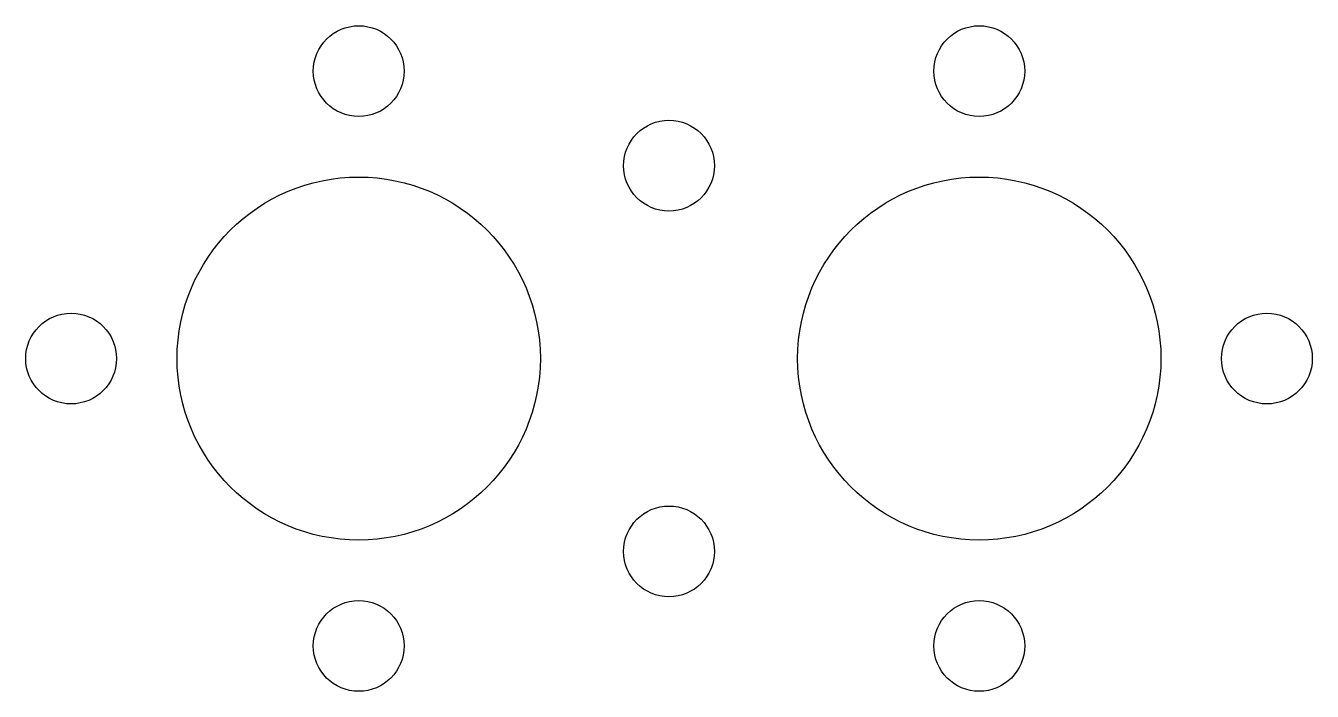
# Model space of a CAD drawing. Header units: inches. Extents: x 144 to 314, y 208 to 296.
import ezdxf

# ---------------------------------------------------------------- set-up
doc = ezdxf.new("R2010")
doc.units = ezdxf.units.IN
doc.header["$MEASUREMENT"] = 0

msp = doc.modelspace()

# ---------------------------------------------------------------- linework, layer by layer
for centre, radius in [((188.04, 289.65), 6), ((270.04, 289.65), 6), ((229.04, 277.15), 6), ((188.04, 251.65), 24), ((270.04, 251.65), 24), ((150.04, 251.65), 6), ((308.04, 251.65), 6), ((229.04, 226.15), 6), ((188.04, 213.65), 6), ((270.04, 213.65), 6)]:
    msp.add_circle(centre, radius)

doc.saveas('drawing.dxf')
